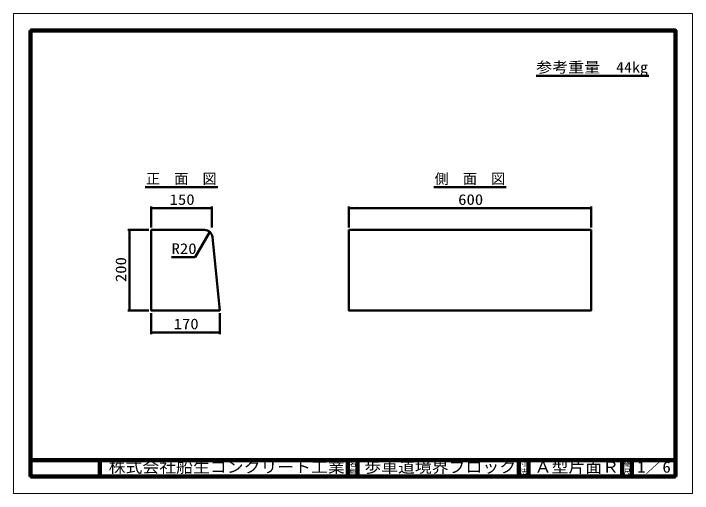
# Model space of a CAD drawing. Units: millimetres, scale not verified, with parts at other scales. Extents: x -2102 to 2102, y -1485 to 1485.
import ezdxf
from ezdxf.enums import TextEntityAlignment as Align

# ---------------------------------------------------------------- set-up
doc = ezdxf.new("R2010")
doc.units = ezdxf.units.MM
doc.header["$LTSCALE"] = 5
doc.layers.add('0-0_V-nasSTD', color=7, linetype='Continuous', lineweight=50)
doc.layers.add('0-1_0', color=7, linetype='Continuous', lineweight=50)
doc.styles.add('ＭＳ ゴシック', font='')
doc.styles.get('ＭＳ ゴシック').set_extended_font_data('MS Gothic')

msp = doc.modelspace()

# ---------------------------------------------------------------- linework, layer by layer
at = {"layer": '0-0_V-nasSTD', "lineweight": 100}
for p, q in [((-1997.5, 1380), (-1997.5, -1380)), ((-32.5, -1280), (-32.5, -1380)), ((27.5, -1280), (27.5, -1380)), ((1027.5, -1280), (1027.5, -1380)), ((1087.5, -1280), (1087.5, -1380)), ((1667.5, -1280), (1667.5, -1380)), ((1727.5, -1280), (1727.5, -1380)), ((-1997.5, -1380), (1997.5, -1380))]:
    msp.add_line(p, q, dxfattribs=at)
at = {"layer": '0-0_V-nasSTD'}
for p, q in [((-1250, 291.25), (-1250, 161.25)), ((-1250, 281.25), (-875, 281.25)), ((-875, 291.25), (-875, 161.25)), ((-25, 291.25), (-25, 161.25)), ((-25, 281.25), (1475, 281.25)), ((1475, 291.25), (1475, 161.25)), ((-1395, 146.25), (-1265, 146.25)), ((-1385, -353.75), (-1385, 146.25)), ((-920.249, 146.25), (-1250, 146.25)), ((-976.699, -22.562), (-886.699, 133.323)), ((-870.498, 101.225), (-825, -353.75)), ((-1123.699, -22.562), (-976.699, -22.562)), ((-1395, -353.75), (-1265, -353.75)), ((-1250, -498.75), (-1250, -368.75)), ((-825, -498.75), (-825, -368.75)), ((-1250, -488.75), (-825, -488.75))]:
    msp.add_line(p, q, dxfattribs=at)
at = {"layer": '0-0_V-nasSTD', "lineweight": 18}
for points in [[(-2102.5, -1485), (-2102.5, 1485), (2102.5, 1485), (2102.5, -1485)], [(-2002.5, -1385), (-2002.5, 1385), (2002.5, 1385), (2002.5, -1385)]]:
    msp.add_lwpolyline(points, close=True, dxfattribs=at)
at = {"layer": '0-0_V-nasSTD', "lineweight": 100}
msp.add_lwpolyline([(1997.5, -1380), (1997.5, 1380), (-1997.5, 1380)], dxfattribs=at)
at = {"layer": '0-0_V-nasSTD'}
msp.add_lwpolyline([(-1250, 146.25), (-1250, -353.75), (-825, -353.75)], dxfattribs=at)
msp.add_lwpolyline([(-25, 146.25), (-25, -353.75), (1475, -353.75), (1475, 146.25)], close=True, dxfattribs=at)
msp.add_arc((-920.249, 96.25), 50, 5.71059, 90, dxfattribs=at)
for points in [[(-1250, 281.25), (-1193.75, 271.875), (-1193.75, 290.625)], [(-931.25, 271.875), (-931.25, 290.625), (-875, 281.25)], [(-25, 281.25), (31.25, 271.875), (31.25, 290.625)], [(1418.75, 271.875), (1418.75, 290.625), (1475, 281.25)], [(-1394.375, 90), (-1385, 146.25), (-1375.625, 90)], [(-922.943, 89.296), (-906.705, 79.921), (-886.699, 133.323)], [(-1394.375, -297.5), (-1385, -353.75), (-1375.625, -297.5)], [(-1250, -488.75), (-1193.75, -498.125), (-1193.75, -479.375)], [(-881.25, -498.125), (-881.25, -479.375), (-825, -488.75)]]:
    msp.add_solid(points, dxfattribs=at)
at = {"layer": '0-1_0'}
for p, q in [((1832.5, 1099.806), (1134.5, 1099.806)), ((-1286.875, 411.25), (-838.125, 411.25)), ((500.625, 411.25), (949.375, 411.25))]:
    msp.add_line(p, q, dxfattribs=at)
at = {"layer": '0-1_0', "lineweight": 100}
for p, q in [((-1997.5, -1280), (1997.5, -1280)), ((-1567.5, -1280), (-1567.5, -1380))]:
    msp.add_line(p, q, dxfattribs=at)

# ---------------------------------------------------------------- texts
at = {"layer": '0-0_V-nasSTD', "style": 'ＭＳ ゴシック'}
for s, height, width, p in [('参考重量\u300044kg', 65.98, 1.1, (1134.5, 1099.806)), ('150', 65.98, 1.15, (-1136, 281.25)), ('600', 65.98, 1.15, (651.5, 281.25)), ('R20', 65.98, 1.15, (-1123.699, -22.562)), ('170', 65.98, 1.15, (-1111, -488.75)), ('株式会社船生コンクリート工業', 69.65, 1.1, (-1513.75, -1377.5)), ('歩車道境界ブロック', 69.65, 1.1, (70, -1377.5)), ('Ａ型片面Ｒ', 69.65, 1.1, (1125, -1377.5)), ('1／6', 69.65, 1.1, (1760, -1377.418))]:
    msp.add_text(s, height=height, dxfattribs=dict(at, width=width)).set_placement(p, align=Align.BOTTOM_LEFT)
for s, height, p in [('正\u3000面\u3000図', 64.15, (-1281.875, 411.25)), ('側\u3000面\u3000図', 64.15, (505.625, 411.25)), ('名', 30.79, (-23.518, -1326.001)), ('寸', 30.79, (1036.482, -1326.001)), ('縮', 30.79, (1676.482, -1326.001)), ('称', 30.79, (-23.524, -1375.99)), ('法', 30.79, (1036.476, -1375.99)), ('尺', 30.79, (1676.476, -1375.99))]:
    msp.add_text(s, height=height, dxfattribs=at).set_placement(p, align=Align.BOTTOM_LEFT)
at = {"layer": '0-0_V-nasSTD', "style": 'ＭＳ ゴシック', "width": 1.15}
msp.add_text('200', height=65.98, rotation=90, dxfattribs=at).set_placement((-1385, -177.25), align=Align.BOTTOM_LEFT)

doc.saveas('drawing.dxf')
